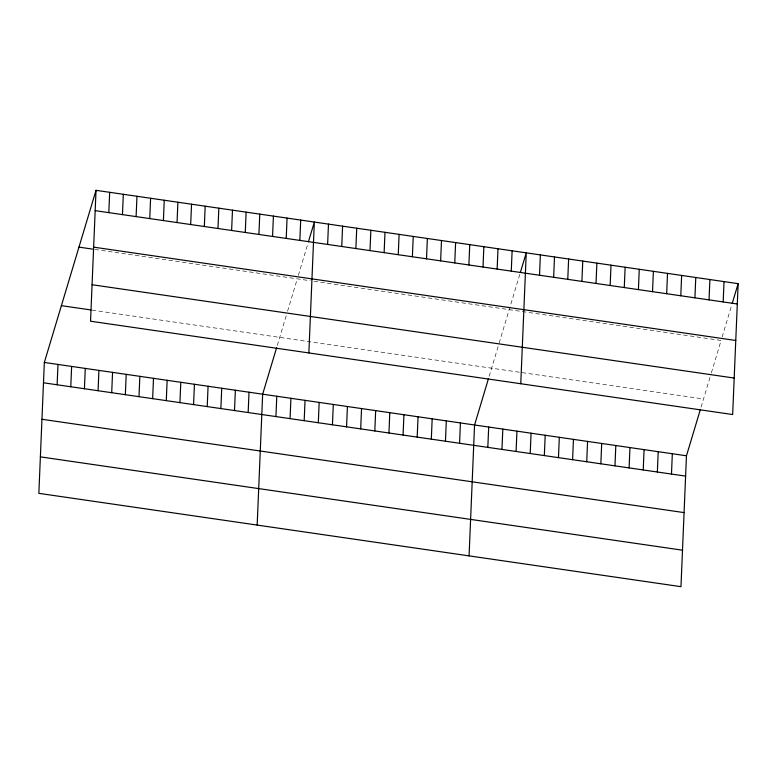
<?xml version="1.0" encoding="UTF-8"?>
<svg xmlns="http://www.w3.org/2000/svg" width="777" height="777" viewBox="0 0 777 777"><rect width="100%" height="100%" fill="white"/><g stroke="black" fill="none" stroke-linecap="round" stroke-linejoin="round"><path stroke-width="0.58" stroke-dasharray="3.88 2.91" d="M277.282 345.503L286.616 314.394M287.558 311.256L297.29 278.865M298.339 275.388L308.08 242.919M489.18 376.301L498.834 344.143M499.145 343.104L519.988 273.718M701.077 407.099L711.052 373.902M711.363 372.853L721.095 340.462L311.422 280.915M722.134 336.975L731.885 304.516M94.891 249.446L310.237 280.74M92.094 310.12L703.515 398.98"/><path stroke-width="1.17" d="M96.027 190.326L90.54 321.212L732.662 414.539L738.15 283.654L96.027 190.326L44.338 362.461L38.85 493.346L680.973 586.674L686.46 455.788L700.388 409.421M57.129 384.78L57.984 364.442M70.775 386.761L71.63 366.423M84.421 388.743L85.276 368.405M98.067 390.724L98.912 370.396M108.819 212.645L109.674 192.307M111.713 392.706L112.558 372.377M122.465 214.627L123.32 194.289M125.35 394.697L126.204 374.359M136.111 216.608L136.966 196.28M138.996 396.678L139.85 376.34M149.757 218.59L150.612 198.261M152.642 398.659L153.496 378.321M163.403 220.571L164.248 200.243M166.288 400.641L167.142 380.312M177.049 222.562L177.894 202.224M179.934 402.622L180.788 382.294M190.686 224.543L191.54 204.205M193.58 404.603L194.435 384.275M204.332 226.525L205.186 206.187M207.226 406.594L208.081 386.256M217.978 228.506L218.832 208.178M220.872 408.576L221.727 388.238M231.624 230.487L232.478 210.159M234.518 410.557L235.363 390.229M245.27 232.478L246.124 212.14M248.164 412.538L249.009 392.21M258.916 234.46L259.771 214.122M257.168 525.077L262.655 394.192L276.583 347.824M272.562 236.441L273.417 216.103M275.932 416.579L276.787 396.241M286.208 238.422L287.063 218.094M290.064 418.628L290.909 398.3M299.854 240.404L300.699 220.076M304.186 420.687L305.04 400.349M308.867 352.943L314.345 222.057L308.43 241.764M318.308 422.737L319.162 402.408M327.622 244.444L328.477 224.106M332.439 424.786L333.294 404.458M341.754 246.494L342.599 226.165M346.561 426.845L347.416 406.507M355.876 248.553L356.73 228.215M360.693 428.894L361.548 408.566M370.007 250.602L370.852 230.274M374.815 430.953L375.67 410.615M384.129 252.661L384.984 232.323M388.947 433.003L389.801 412.674M398.261 254.71L399.106 234.372M403.069 435.052L403.923 414.724M412.383 256.76L413.238 236.431M417.2 437.111L418.055 416.773M426.515 258.819L427.36 238.481M431.322 439.16L432.177 418.832M440.637 260.868L441.491 240.54M445.454 441.219L446.309 420.881M454.759 262.927L455.613 242.589M459.576 443.269L460.431 422.941M468.89 264.976L469.745 244.638M469.075 555.876L474.562 424.99L488.48 378.622M483.012 267.026L483.867 246.697M487.83 447.377L488.684 427.039M497.144 269.085L497.999 248.747M501.961 449.427L502.816 429.098M511.266 271.134L512.121 250.806M516.083 451.486L516.938 431.148M520.765 383.741L526.252 252.855L520.328 272.562M530.215 453.535L531.07 433.207M539.52 275.243L540.374 254.905M544.337 455.584L545.192 435.256M553.651 277.292L554.506 256.964M558.469 457.643L559.323 437.305M567.773 279.351L568.628 259.013M572.591 459.693L573.445 439.364M581.905 281.4L582.76 261.072M586.722 461.752L587.567 441.414M596.027 283.459L596.882 263.121M600.844 463.801L601.699 443.463M610.159 285.509L611.013 265.171M614.976 465.85L615.821 445.522M624.281 287.558L625.135 267.23M629.098 467.909L629.953 447.571M638.412 289.617L639.267 269.279M643.23 469.959L644.075 449.63M652.534 291.666L653.389 271.338M657.352 472.018L658.206 451.68M666.666 293.725L667.521 273.387M671.483 474.067L672.328 453.729M680.788 295.775L681.643 275.437M694.92 297.824L695.774 277.496M709.042 299.883L709.896 279.545M723.173 301.932L724.028 281.604M732.235 303.36L738.15 283.654M95.173 210.654L737.295 303.982M93.648 247.144L735.77 340.472M78.972 247.125L92.618 249.116M92.074 284.732L734.197 378.059M61.393 305.652L90.958 309.955M44.338 362.461L686.46 455.788M43.483 382.789L685.605 476.116M41.958 419.279L684.081 512.606M40.375 456.866L682.507 550.194"/></g></svg>
